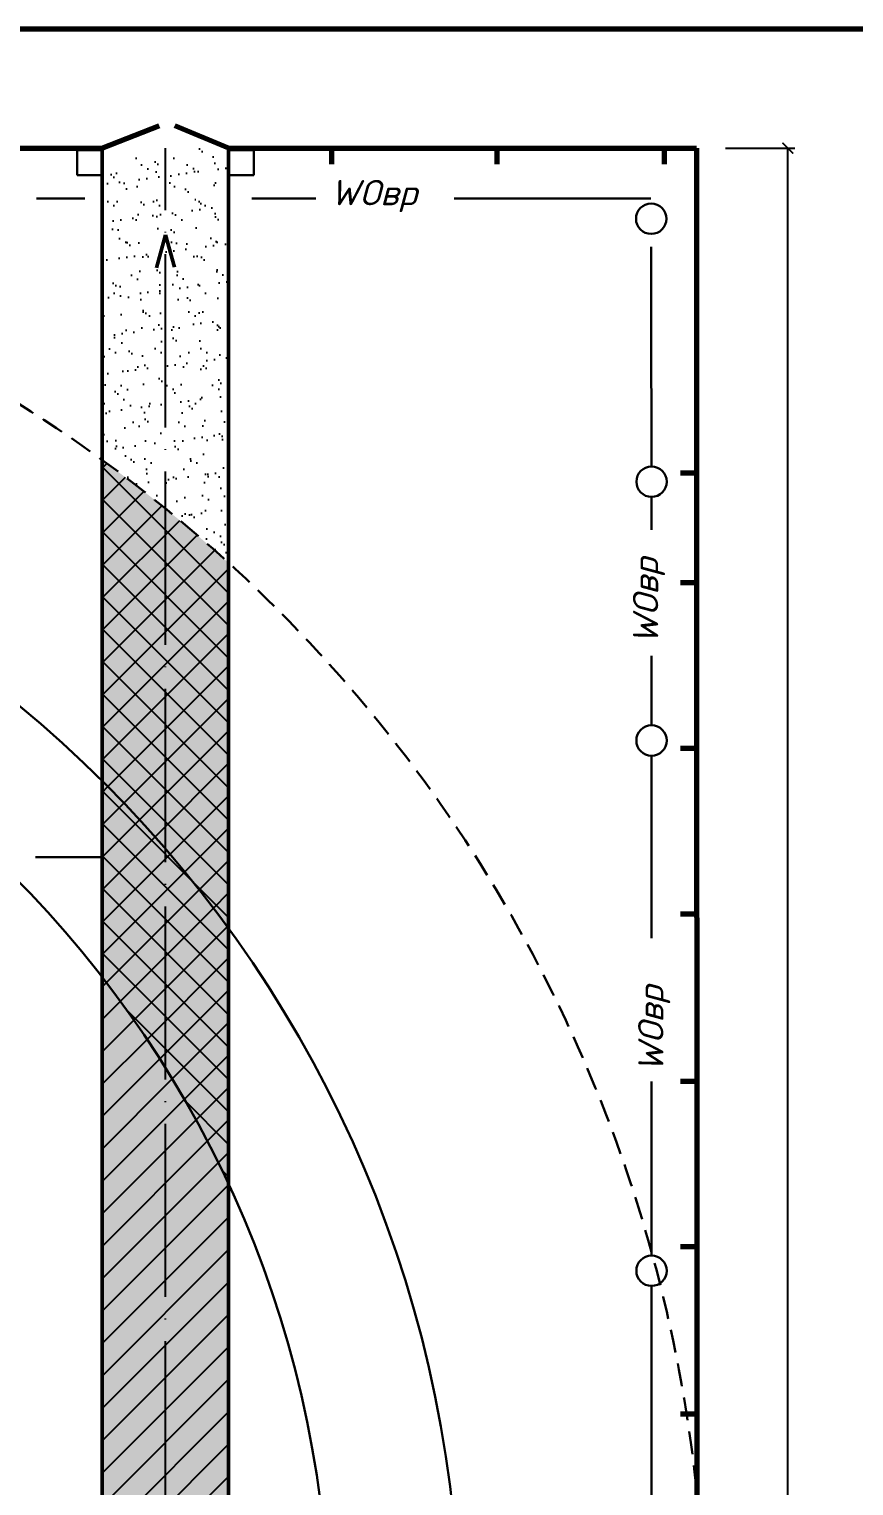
# Paper-space layout 'Layout2' of a CAD drawing. Header units: millimetres. Extents: x 15 to 830, y -5 to 579.
# Drawn here: x 433.9 to 548.1, y 376.9 to 578.6 of the extents above; entities that cross this region are included whole.
import ezdxf

# ---------------------------------------------------------------- set-up
doc = ezdxf.new("R2010")
doc.units = ezdxf.units.MM
for name, pattern in [('ACAD_ISO04W100', [30, 24, -3, 0, -3]), ('DASHDOT', [25.4, 12.7, -6.35, 0, -6.35]), ('HIDDEN2', [4.7625, 3.175, -1.5875])]:
    doc.linetypes.add(name, pattern=pattern)
for name, color, linetype, lineweight in [('0.25', 7, 'Continuous', 25), ('0.3', 7, 'Continuous', 30), ('0.5', 7, 'Continuous', 50), ('0.7', 7, 'Continuous', 70), ('Основная', 7, 'Continuous', 30), ('Размеры', 7, 'Continuous', 20), ('стены', 7, 'Continuous', 70), ('штрих', 7, 'ACAD_ISO04W100', 25)]:
    doc.layers.add(name, color=color, linetype=linetype, lineweight=lineweight)
doc.layers.add('рамка', color=7, linetype='Continuous')
doc.styles.add('2.8', font='txt.shx', dxfattribs={"width": 0.6, "oblique": 15, "height": 2.8})
doc.styles.add('мой', font='txt.shx', dxfattribs={"width": 0.6, "oblique": 15, "height": 3.5})
doc.dimstyles.new('1   200', dxfattribs={"dimtxt": 2.8, "dimasz": 1.5, "dimexe": 1, "dimexo": 4, "dimgap": 1, "dimtad": 1, "dimdec": 0, "dimlfac": 200, "dimtxsty": '2.8', "dimblk": 'ARCHTICK', "dimcen": 3, "dimclrd": 256, "dimclre": 256, "dimclrt": 256, "dimadec": 0, "dimazin": 0, "dimtfac": 1, "dimtdec": 0, "dimtmove": 0, "dimatfit": 3, "dimfxl": 1, "dimlwd": 25, "dimlwe": -1, "dimarcsym": 0})
pattern_1 = [(37.5, (866.1826, -371.1277), (-0.1280025, 3.915306), [0, -3.08864, 0, -3.4544, 0, -3.302]), (7.5, (866.1826, -371.1277), (3.596186, 5.7346), [0, -1.66624, 0, -2.78384, 0, -1.0668]), (327.5, (863.6832, -371.1277), (6.327939, 0.011497), [0, -1.016, 0, -3.6576, 0, -4.7752]), (317.5, (863.683, -371.128), (6.108452, 1.783435), [0, -0.508, 0, -2.39776, 0, -2.7432])]
pattern_2 = [(45, (866.1826, -371.1277), (-2.245064, 2.245064), [])]

# ---------------------------------------------------------------- blocks, each defined once
blk = doc.blocks.new('_ArchTick')
at = {"layer": 'Размеры', "color": 0, "lineweight": 0, "const_width": 0.15}
blk.add_lwpolyline([(-0.5, -0.5), (0.5, 0.5)], dxfattribs=at)
blk = doc.blocks.new('*D73')
at = {"layer": '0.25'}
for p, q in [((530.38, 562.14), (539.99, 562.14)), ((530.38, 152.68), (539.99, 152.68))]:
    blk.add_line(p, q, dxfattribs=at)
at = {"layer": '0.25', "lineweight": 25}
blk.add_line((538.99, 152.68), (538.99, 562.14), dxfattribs=at)
at = {"layer": 'Defpoints', "color": 0}
for p in [(526.38, 562.14), (538.99, 562.14), (526.38, 152.68)]:
    blk.add_point(p, dxfattribs=at)
at = {"layer": '0.25', "lineweight": 25, "xscale": 1.5, "yscale": 1.5, "zscale": 1.5}
for p, rotation in [((538.99, 562.14), 90), ((538.99, 152.68), 270)]:
    blk.add_blockref('_ArchTick', p, dxfattribs=dict(at, rotation=rotation))
at = {"layer": '0.25', "insert": (536.59, 357.41), "char_height": 2.8, "attachment_point": 5, "rotation": 90, "style": '2.8'}
blk.add_mtext('82000', dxfattribs=at)

psp = doc.layouts.new('Layout2')

# ---------------------------------------------------------------- hatches: boundary and pattern name
at = {"layer": '0.25'}
h = psp.add_hatch(dxfattribs=at)
h.set_pattern_fill('AR-SAND', color=256, scale=0.08, style=0)
h.set_pattern_definition(pattern_1)
h.paths.add_polyline_path([(452.7052, 562.1428), (444.0986, 562.0459), (444.0986, 518.9818), (446.7418, 516.9273, -0.00839119), (452.0903, 512.7703)])
h = psp.add_hatch(dxfattribs=at)
h.set_pattern_fill('AR-SAND', color=256, scale=0.08, style=0)
h.set_pattern_definition(pattern_1)
h.paths.add_polyline_path([(452.7673, 512.2232, -0.0143076), (461.5223, 504.6918), (461.5228, 562.1428), (452.7673, 562.1428)])
h = psp.add_hatch(dxfattribs=at)
h.set_pattern_fill('AR-SAND', color=256, scale=0.08, style=0)
h.set_pattern_definition(pattern_1)
h.paths.add_polyline_path([(444.0127, 474.5204, -0.01911799), (452.7673, 465.1242), (452.7673, 512.2232, 0.01367049), (444.0127, 518.9403)])
h.paths.add_polyline_path([(461.5216, 418.6189, 0.03067608), (452.7673, 434.787), (452.7673, 282.6494, -0.03006942), (452.3345, 275.4522, 0.03203114), (461.5207, 292.3081)])
h.paths.add_polyline_path([(461.5219, 454.0708, 0.02099198), (452.7673, 465.1242), (452.7673, 434.787, -0.03067608), (461.5216, 418.6189)])
h.paths.add_polyline_path([(461.5223, 504.6918, 0.0143076), (452.7673, 512.2232), (452.7673, 465.1242, -0.02099198), (461.5219, 454.0708)])
h = psp.add_hatch(dxfattribs=at)
h.set_pattern_fill('ANSI31', color=256, style=0)
h.set_pattern_definition(pattern_2)
h.paths.add_polyline_path([(452.7673, 465.1242, -0.02099198), (461.5219, 454.0708), (461.5223, 504.6918, 0.0143076), (452.7673, 512.2232)])
h.paths.add_polyline_path([(444.0127, 474.5204, -0.01911799), (452.7673, 465.1242), (452.7673, 512.2232, 0.01367049), (444.0127, 518.9403)])
h = psp.add_hatch(dxfattribs=at)
h.set_pattern_fill('ANSI31', color=256, angle=90, style=0)
h.set_pattern_definition([(135, (866.1826, -371.1277), (-2.245064, -2.245064), [])])
h.paths.add_polyline_path([(444.0127, 474.5204, -0.01911799), (452.7673, 465.1242), (452.7673, 512.2232, 0.01367049), (444.0127, 518.9403)])
h.paths.add_polyline_path([(452.7673, 465.1242, -0.02099198), (461.5219, 454.0708), (461.5223, 504.6918, 0.0143076), (452.7673, 512.2232)])
h.paths.add_polyline_path([(452.7673, 434.787, -0.03067608), (461.5216, 418.6189), (461.5219, 454.0708, 0.02099198), (452.7673, 465.1242)])
h.paths.add_polyline_path([(444.0127, 447.3488, -0.02553918), (452.7673, 434.787), (452.7673, 465.1242, 0.01911799), (444.0127, 474.5204)])
h = psp.add_hatch(dxfattribs=at)
h.set_pattern_fill('AR-SAND', color=256, scale=0.08, style=0)
h.set_pattern_definition(pattern_1)
h.paths.add_polyline_path([(400.0001, 233.5729, -0.06821289), (383.8498, 231.4039), (383.7943, 231.4039), (387.9043, 222.6463), (392.7681, 222.6462, 0.01009305), (395.1897, 222.6952, 0.01629894), (403.6934, 227.5168)])
h.paths.add_polyline_path([(403.6934, 227.5168, -0.01629894), (395.1897, 222.6952, 0.04463535), (405.7913, 224.0768)])
h.paths.add_polyline_path([(405.7913, 224.0768, -0.04463535), (395.1897, 222.6952, -0.0110322), (389.2634, 219.7504), (392.0097, 213.8986), (401.5236, 213.8983, 0.04174454), (411.49, 214.7323)])
h.paths.add_polyline_path([(427.5221, 233.737, -0.10008107), (405.7913, 224.0768), (411.49, 214.7323, 0.0412859), (421.0756, 217.1743, 0.01186255), (427.5233, 221.86)])
h.paths.add_polyline_path([(456.7337, 250.4136, -0.0610119), (427.5233, 221.86), (427.5235, 219.8256, 0.18207075)])
h.paths.add_polyline_path([(456.7337, 250.4136, 0.10026599), (461.5205, 273.7521), (461.5207, 292.3081, -0.03203114), (452.3345, 275.4522, -0.21126248), (427.5221, 233.737), (427.5233, 221.86, 0.0610119)])
h.paths.add_polyline_path([(452.3345, 275.4522, -0.06502597), (427.5208, 245.5638), (427.5221, 233.737, 0.21126248)])
h.paths.add_polyline_path([(427.5204, 250.087, -0.1362097), (400.0001, 233.5729), (405.7913, 224.0768, 0.10008107), (427.5221, 233.737)])
h.paths.add_polyline_path([(452.3345, 275.4522, 0.03004339), (452.7673, 282.6431), (452.7673, 465.1242, 0.01911799), (444.0127, 474.5204), (444.0125, 291.4178, -0.19227009), (427.5204, 250.087), (427.5208, 245.5638, 0.06502597)])
h = psp.add_hatch(dxfattribs=at)
h.set_pattern_fill('ANSI31', color=256, style=0)
h.set_pattern_definition(pattern_2)
h.paths.add_polyline_path([(444.0127, 447.3488, -0.02553918), (452.7673, 434.787), (452.7673, 465.1242, 0.01911799), (444.0127, 474.5204)])
h.paths.add_polyline_path([(452.7673, 434.787, -0.03067608), (461.5216, 418.6189), (461.5219, 454.0708, 0.02099198), (452.7673, 465.1242)])
h = psp.add_hatch(dxfattribs=at)
h.set_pattern_fill('ANSI31', color=256, style=0)
h.set_pattern_definition(pattern_2)
h.paths.add_polyline_path([(452.7673, 434.787, 0.02553918), (444.0127, 447.3488), (444.0125, 291.418, -0.19226977), (427.5204, 250.087), (427.5208, 245.5638, 0.06502597), (452.3345, 275.4522, 0.03004339), (452.7673, 282.6431)])
h.paths.add_polyline_path([(452.7673, 282.6494, -0.03006942), (452.3345, 275.4522, 0.03203114), (461.5207, 292.3081), (461.5216, 418.6189, 0.03067608), (452.7673, 434.787)])

# ---------------------------------------------------------------- linework, layer by layer
at = {"layer": '0.3', "linetype": 'DASHDOT'}
psp.add_line((230.7659, 463.9528), (443.8392, 463.9528), dxfattribs=at)
at = {"layer": '0.3', "linetype": 'HIDDEN2'}
psp.add_arc((325.5731, 355.5113), 201.8341, 269.997353, 60.496633, dxfattribs=at)
at = {"layer": '0.3', "lineweight": 30}
psp.add_arc((325.5638, 355.3825), 168, 270, 90, dxfattribs=at)
at = {"layer": '0.3'}
psp.add_arc((325.504, 355.4254), 149.9807, 0.044635, 90.007401, dxfattribs=at)
at = {"layer": '0.5'}
for p, q in [((444.0125, 285.8059), (444.0128, 562.1428)), ((452.7673, 550.1343), (451.5397, 545.5437)), ((452.7673, 550.1343), (454.0166, 545.6636)), ((526.3669, 522.2242), (526.3669, 495.6054))]:
    psp.add_line(p, q, dxfattribs=at)
at = {"layer": '0.5', "lineweight": 50}
psp.add_line((461.5205, 273.7521), (461.5228, 562.1428), dxfattribs=at)
at = {"layer": '0.5', "lineweight": 70}
for p, q in [((526.3669, 562.1428), (526.3669, 539.7899)), ((526.3669, 539.7899), (526.3775, 152.6816))]:
    psp.add_line(p, q, dxfattribs=at)
at = {"layer": '0.7'}
for p, q in [((830.1493, 578.6206), (14.5093, 578.6206)), ((172.0905, 562.1428), (444.0128, 562.1428)), ((461.5228, 562.1428), (526.3669, 562.1428))]:
    psp.add_line(p, q, dxfattribs=at)
at = {"layer": 'Основная', "color": 7, "linetype": 'Continuous', "lineweight": 30}
for p, q in [((440.5325, 561.8527), (444.0128, 561.8527)), ((440.5325, 558.3774), (440.5325, 561.8527)), ((444.0128, 561.8527), (444.0128, 558.3774)), ((461.5228, 561.8527), (465.0031, 561.8527)), ((461.5228, 558.3774), (461.5228, 561.8527)), ((465.0031, 561.8527), (465.0031, 558.3774)), ((444.0128, 558.3774), (440.5325, 558.3774)), ((465.0031, 558.3774), (461.5228, 558.3774)), ((434.8943, 555.1545), (441.6048, 555.1545)), ((464.7338, 555.1545), (473.6076, 555.1545)), ((492.7662, 555.1545), (519.9997, 555.1545)), ((520.1214, 509.2653), (520.1214, 513.8404)), ((520.1191, 482.21), (520.1191, 491.8474)), ((520.1191, 452.7136), (520.1191, 477.9971)), ((520.1191, 408.7834), (520.1191, 432.8823)), ((520.1191, 404.5705), (520.1191, 370.8658))]:
    psp.add_line(p, q, dxfattribs=at)
at = {"layer": 'Основная'}
for p in [(520.0741, 548.4808), (520.1214, 518.0533)]:
    psp.add_line(p, (520.0741, 539.6849), dxfattribs=at)
at = {"layer": 'Основная', "color": 7, "linetype": 'Continuous', "lineweight": 30}
for centre in [(520.0741, 552.3638), (520.1214, 515.9469), (520.1191, 480.1035), (520.1191, 406.6769)]:
    psp.add_circle(centre, 2.1065, dxfattribs=at)
at = {"layer": 'стены', "color": 7, "linetype": 'Continuous', "lineweight": 70}
for p, q in [((444.0128, 562.1428), (451.9071, 565.2175)), ((461.5228, 562.1428), (454.0754, 565.2175)), ((475.8116, 559.9277), (475.8116, 562.1428)), ((475.8116, 559.9277), (475.8116, 562.1428)), ((498.7433, 559.9277), (498.7433, 562.1428)), ((521.9042, 559.9277), (521.9042, 562.1428)), ((524.1518, 517.1751), (526.3669, 517.1751)), ((524.1495, 501.975), (526.3646, 501.975)), ((524.1495, 479.0432), (526.3646, 479.0432)), ((524.1495, 479.0432), (526.3646, 479.0432)), ((524.1495, 456.1115), (526.3646, 456.1115)), ((524.1495, 432.9506), (526.3646, 432.9506)), ((524.1495, 432.9506), (526.3646, 432.9506)), ((524.1495, 410.0188), (526.3646, 410.0188)), ((524.1495, 386.8579), (526.3646, 386.8579)), ((524.1495, 386.8579), (526.3646, 386.8579))]:
    psp.add_line(p, q, dxfattribs=at)
at = {"layer": 'штрих'}
for p, q in [((452.7673, 282.6431), (452.7673, 562.1428)), ((452.7673, 538.9083), (452.7673, 545.5437))]:
    psp.add_line(p, q, dxfattribs=at)

# ---------------------------------------------------------------- texts
at = {"layer": '0.25', "color": 7, "style": 'мой', "oblique": 15}
psp.add_text('WОвр', height=3.5, rotation=90, dxfattribs=at).set_placement((521.7659, 434.1257))
at = {"layer": 'рамка', "color": 7, "style": 'мой', "oblique": 15}
psp.add_text('WОвр', height=3.5, dxfattribs=at).set_placement((475.6088, 554.233))
psp.add_text('WОвр', height=3.5, rotation=90, dxfattribs=at).set_placement((521.0429, 493.3777))

# ---------------------------------------------------------------- dimensions: what is measured, and where the dimension line sits
at = {"layer": '0.25'}
dim = psp.add_linear_dim(base=(538.9919, 562.1428), p1=(526.3794, 152.6816), p2=(526.3794, 562.1428), angle=90, text='82000', dimstyle='1   200', dxfattribs=at)
dim.commit()
dim.dimension.update_dxf_attribs({"geometry": '*D73', "text_midpoint": (536.5919, 357.4122)})

doc.saveas('drawing.dxf')
